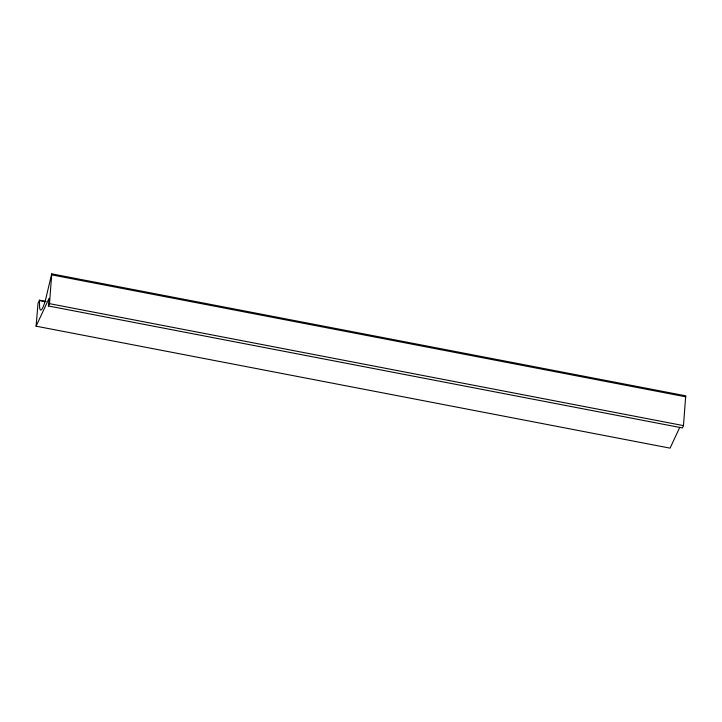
<?xml version="1.0" encoding="UTF-8"?>
<svg xmlns="http://www.w3.org/2000/svg" width="722" height="722" viewBox="0 0 722 722"><rect width="100%" height="100%" fill="white"/><g stroke="black" fill="none" stroke-linecap="round" stroke-linejoin="round"><path stroke-width="1.08" d="M36.1 326.182L38.022 303.294L39.466 300.19L39.575 306.525A18.953 3.105 -79.1 0 0 46.867 294.17L51.74 273.855L685.71 395.818L683.481 425.619L682.407 427.938L48.428 305.975L49.069 298.348L36.1 326.182L670.079 448.145L679.799 427.271M48.428 305.975L49.511 303.655L51.74 273.855M51.921 274.901L685.9 396.856M39.466 300.19L46.109 301.462M39.854 300.668L45.387 301.733M49.511 303.655L683.481 425.619"/></g></svg>
